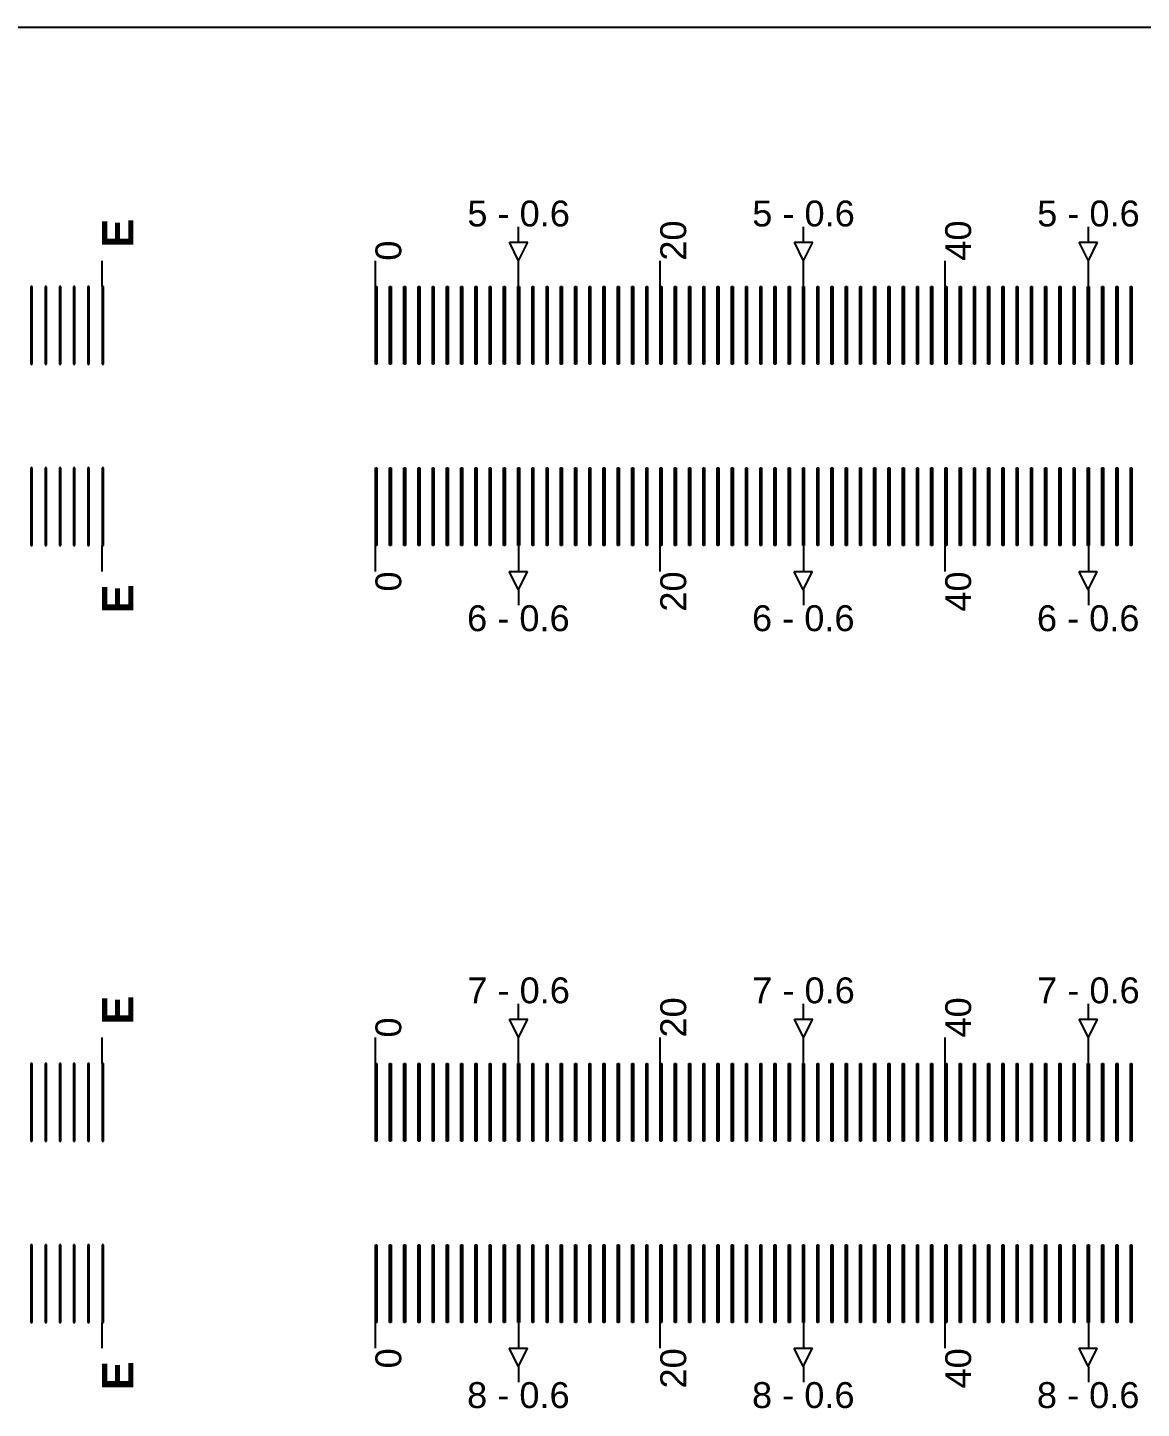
# Model space of a CAD drawing. Extents: x -119394 to 128420, y 74496 to 185496.
# Drawn here: x 43696 to 44126, y 156663 to 157196 of the extents above; entities that cross this region are included whole.
import ezdxf

# ---------------------------------------------------------------- set-up
doc = ezdxf.new("R2010")
doc.units = 13
doc.layers.add('CL - Label-1', color=120, linetype='Continuous')
doc.layers.add('CL - Label-2', color=132, linetype='Continuous')
doc.layers.add('CL - Sub-Micro', color=7, linetype='Continuous', true_color=0x47d1ff)
doc.styles.get("Standard").update_dxf_attribs({"font": 'arial.ttf'})

msp = doc.modelspace()

# ---------------------------------------------------------------- linework, layer by layer
for p, q in [((46680.29, 157195.86), (38030.29, 157195.86)), ((43885.59, 157112.94), (43885.59, 157118.94)), ((43995.59, 157112.94), (43995.59, 157118.94)), ((44105.59, 157112.94), (44105.59, 157118.94)), ((43724.79, 157095.86), (43724.79, 157105.86)), ((43830.29, 157095.86), (43830.29, 157105.86)), ((43885.59, 157095.86), (43885.59, 157105.86)), ((43940.29, 157095.86), (43940.29, 157105.86)), ((43995.59, 157095.86), (43995.59, 157105.86)), ((44050.29, 157095.86), (44050.29, 157105.86)), ((44105.59, 157095.86), (44105.59, 157105.86)), ((43724.79, 156985.86), (43724.79, 156995.86)), ((43830.29, 156985.86), (43830.29, 156995.86)), ((43885.59, 156995.86), (43885.59, 156985.86)), ((43940.29, 156985.86), (43940.29, 156995.86)), ((43995.59, 156995.86), (43995.59, 156985.86)), ((44050.29, 156985.86), (44050.29, 156995.86)), ((44105.59, 156995.86), (44105.59, 156985.86)), ((43885.59, 156978.79), (43885.59, 156972.79)), ((43995.59, 156978.79), (43995.59, 156972.79)), ((44105.59, 156978.79), (44105.59, 156972.79)), ((43885.59, 156812.94), (43885.59, 156818.94)), ((43995.59, 156812.94), (43995.59, 156818.94)), ((44105.59, 156812.94), (44105.59, 156818.94)), ((43724.79, 156795.86), (43724.79, 156805.86)), ((43830.29, 156795.86), (43830.29, 156805.86)), ((43885.59, 156795.86), (43885.59, 156805.86)), ((43940.29, 156795.86), (43940.29, 156805.86)), ((43995.59, 156795.86), (43995.59, 156805.86)), ((44050.29, 156795.86), (44050.29, 156805.86)), ((44105.59, 156795.86), (44105.59, 156805.86)), ((43724.79, 156685.86), (43724.79, 156695.86)), ((43830.29, 156685.86), (43830.29, 156695.86)), ((43885.59, 156695.86), (43885.59, 156685.86)), ((43940.29, 156685.86), (43940.29, 156695.86)), ((43995.59, 156695.86), (43995.59, 156685.86)), ((44050.29, 156685.86), (44050.29, 156695.86)), ((44105.59, 156695.86), (44105.59, 156685.86)), ((43885.59, 156678.79), (43885.59, 156672.79)), ((43995.59, 156678.79), (43995.59, 156672.79)), ((44105.59, 156678.79), (44105.59, 156672.79))]:
    msp.add_line(p, q)
at = {"layer": 'CL - Label-2'}
for p, q in [((43885.59, 157105.86), (43882.05, 157112.96)), ((43882.05, 157112.96), (43889.12, 157112.96)), ((43885.59, 157105.86), (43889.12, 157112.96)), ((43995.59, 157105.86), (43992.05, 157112.96)), ((43992.05, 157112.96), (43999.12, 157112.96)), ((43995.59, 157105.86), (43999.12, 157112.96)), ((44105.59, 157105.86), (44102.05, 157112.96)), ((44102.05, 157112.96), (44109.12, 157112.96)), ((44105.59, 157105.86), (44109.12, 157112.96)), ((43885.49, 156978.79), (43881.95, 156985.89)), ((43881.95, 156985.89), (43889.02, 156985.89)), ((43885.49, 156978.79), (43889.02, 156985.89)), ((43995.49, 156978.79), (43991.95, 156985.89)), ((43991.95, 156985.89), (43999.02, 156985.89)), ((43995.49, 156978.79), (43999.02, 156985.89)), ((44105.49, 156978.79), (44101.95, 156985.89)), ((44101.95, 156985.89), (44109.02, 156985.89)), ((44105.49, 156978.79), (44109.02, 156985.89)), ((43885.59, 156805.86), (43882.05, 156812.96)), ((43882.05, 156812.96), (43889.12, 156812.96)), ((43885.59, 156805.86), (43889.12, 156812.96)), ((43995.59, 156805.86), (43992.05, 156812.96)), ((43992.05, 156812.96), (43999.12, 156812.96)), ((43995.59, 156805.86), (43999.12, 156812.96)), ((44105.59, 156805.86), (44102.05, 156812.96)), ((44102.05, 156812.96), (44109.12, 156812.96)), ((44105.59, 156805.86), (44109.12, 156812.96)), ((43885.49, 156678.79), (43881.95, 156685.89)), ((43881.95, 156685.89), (43889.02, 156685.89)), ((43885.49, 156678.79), (43889.02, 156685.89)), ((43995.49, 156678.79), (43991.95, 156685.89)), ((43991.95, 156685.89), (43999.02, 156685.89)), ((43995.49, 156678.79), (43999.02, 156685.89)), ((44105.49, 156678.79), (44101.95, 156685.89)), ((44101.95, 156685.89), (44109.02, 156685.89)), ((44105.49, 156678.79), (44109.02, 156685.89))]:
    msp.add_line(p, q, dxfattribs=at)
at = {"layer": 'CL - Sub-Micro'}
for p, q in [((43697.29, 157095.86), (43697.29, 157065.86)), ((43697.79, 157095.86), (43697.29, 157095.86)), ((43697.79, 157065.86), (43697.79, 157095.86)), ((43702.79, 157095.86), (43702.79, 157065.86)), ((43703.29, 157095.86), (43702.79, 157095.86)), ((43703.29, 157065.86), (43703.29, 157095.86)), ((43708.29, 157095.86), (43708.29, 157065.86)), ((43708.79, 157095.86), (43708.29, 157095.86)), ((43708.79, 157065.86), (43708.79, 157095.86)), ((43713.79, 157095.86), (43713.79, 157065.86)), ((43714.29, 157095.86), (43713.79, 157095.86)), ((43714.29, 157065.86), (43714.29, 157095.86)), ((43719.29, 157095.86), (43719.29, 157065.86)), ((43719.79, 157095.86), (43719.29, 157095.86)), ((43719.79, 157065.86), (43719.79, 157095.86)), ((43724.79, 157095.86), (43724.79, 157065.86)), ((43725.29, 157095.86), (43724.79, 157095.86)), ((43725.29, 157065.86), (43725.29, 157095.86)), ((43830.29, 157095.86), (43830.89, 157095.86)), ((43830.29, 157065.86), (43830.29, 157095.86)), ((43830.89, 157095.86), (43830.89, 157065.86)), ((43835.79, 157095.86), (43836.39, 157095.86)), ((43835.79, 157065.86), (43835.79, 157095.86)), ((43836.39, 157095.86), (43836.39, 157065.86)), ((43841.29, 157095.86), (43841.89, 157095.86)), ((43841.29, 157065.86), (43841.29, 157095.86)), ((43841.89, 157095.86), (43841.89, 157065.86)), ((43846.79, 157095.86), (43847.39, 157095.86)), ((43846.79, 157065.86), (43846.79, 157095.86)), ((43847.39, 157095.86), (43847.39, 157065.86)), ((43852.29, 157095.86), (43852.89, 157095.86)), ((43852.29, 157065.86), (43852.29, 157095.86)), ((43852.89, 157095.86), (43852.89, 157065.86)), ((43857.79, 157095.86), (43858.39, 157095.86)), ((43857.79, 157065.86), (43857.79, 157095.86)), ((43858.39, 157095.86), (43858.39, 157065.86)), ((43863.29, 157095.86), (43863.89, 157095.86)), ((43863.29, 157065.86), (43863.29, 157095.86)), ((43863.89, 157095.86), (43863.89, 157065.86)), ((43868.79, 157095.86), (43869.39, 157095.86)), ((43868.79, 157065.86), (43868.79, 157095.86)), ((43869.39, 157095.86), (43869.39, 157065.86)), ((43874.29, 157095.86), (43874.89, 157095.86)), ((43874.29, 157065.86), (43874.29, 157095.86)), ((43874.89, 157095.86), (43874.89, 157065.86)), ((43879.79, 157095.86), (43880.39, 157095.86)), ((43879.79, 157065.86), (43879.79, 157095.86)), ((43880.39, 157095.86), (43880.39, 157065.86)), ((43885.29, 157095.86), (43885.89, 157095.86)), ((43885.29, 157065.86), (43885.29, 157095.86)), ((43885.89, 157095.86), (43885.89, 157065.86)), ((43890.79, 157095.86), (43891.39, 157095.86)), ((43890.79, 157065.86), (43890.79, 157095.86)), ((43891.39, 157095.86), (43891.39, 157065.86)), ((43896.29, 157095.86), (43896.89, 157095.86)), ((43896.29, 157065.86), (43896.29, 157095.86)), ((43896.89, 157095.86), (43896.89, 157065.86)), ((43901.79, 157095.86), (43902.39, 157095.86)), ((43901.79, 157065.86), (43901.79, 157095.86)), ((43902.39, 157095.86), (43902.39, 157065.86)), ((43907.29, 157095.86), (43907.89, 157095.86)), ((43907.29, 157065.86), (43907.29, 157095.86)), ((43907.89, 157095.86), (43907.89, 157065.86)), ((43912.79, 157095.86), (43913.39, 157095.86)), ((43912.79, 157065.86), (43912.79, 157095.86)), ((43913.39, 157095.86), (43913.39, 157065.86)), ((43918.29, 157095.86), (43918.89, 157095.86)), ((43918.29, 157065.86), (43918.29, 157095.86)), ((43918.89, 157095.86), (43918.89, 157065.86)), ((43923.79, 157095.86), (43924.39, 157095.86)), ((43923.79, 157065.86), (43923.79, 157095.86)), ((43924.39, 157095.86), (43924.39, 157065.86)), ((43929.29, 157095.86), (43929.89, 157095.86)), ((43929.29, 157065.86), (43929.29, 157095.86)), ((43929.89, 157095.86), (43929.89, 157065.86)), ((43934.79, 157095.86), (43935.39, 157095.86)), ((43934.79, 157065.86), (43934.79, 157095.86)), ((43935.39, 157095.86), (43935.39, 157065.86)), ((43940.29, 157095.86), (43940.89, 157095.86)), ((43940.29, 157065.86), (43940.29, 157095.86)), ((43940.89, 157095.86), (43940.89, 157065.86)), ((43945.79, 157095.86), (43946.39, 157095.86)), ((43945.79, 157065.86), (43945.79, 157095.86)), ((43946.39, 157095.86), (43946.39, 157065.86)), ((43951.29, 157095.86), (43951.89, 157095.86)), ((43951.29, 157065.86), (43951.29, 157095.86)), ((43951.89, 157095.86), (43951.89, 157065.86)), ((43956.79, 157095.86), (43957.39, 157095.86)), ((43956.79, 157065.86), (43956.79, 157095.86)), ((43957.39, 157095.86), (43957.39, 157065.86)), ((43962.29, 157095.86), (43962.89, 157095.86)), ((43962.29, 157065.86), (43962.29, 157095.86)), ((43962.89, 157095.86), (43962.89, 157065.86)), ((43967.79, 157095.86), (43968.39, 157095.86)), ((43967.79, 157065.86), (43967.79, 157095.86)), ((43968.39, 157095.86), (43968.39, 157065.86)), ((43973.29, 157095.86), (43973.89, 157095.86)), ((43973.29, 157065.86), (43973.29, 157095.86)), ((43973.89, 157095.86), (43973.89, 157065.86)), ((43978.79, 157095.86), (43979.39, 157095.86)), ((43978.79, 157065.86), (43978.79, 157095.86)), ((43979.39, 157095.86), (43979.39, 157065.86)), ((43984.29, 157095.86), (43984.89, 157095.86)), ((43984.29, 157065.86), (43984.29, 157095.86)), ((43984.89, 157095.86), (43984.89, 157065.86)), ((43989.79, 157095.86), (43990.39, 157095.86)), ((43989.79, 157065.86), (43989.79, 157095.86)), ((43990.39, 157095.86), (43990.39, 157065.86)), ((43995.29, 157095.86), (43995.89, 157095.86)), ((43995.29, 157065.86), (43995.29, 157095.86)), ((43995.89, 157095.86), (43995.89, 157065.86)), ((44000.79, 157095.86), (44001.39, 157095.86)), ((44000.79, 157065.86), (44000.79, 157095.86)), ((44001.39, 157095.86), (44001.39, 157065.86)), ((44006.29, 157095.86), (44006.89, 157095.86)), ((44006.29, 157065.86), (44006.29, 157095.86)), ((44006.89, 157095.86), (44006.89, 157065.86)), ((44011.79, 157095.86), (44012.39, 157095.86)), ((44011.79, 157065.86), (44011.79, 157095.86)), ((44012.39, 157095.86), (44012.39, 157065.86)), ((44017.29, 157095.86), (44017.89, 157095.86)), ((44017.29, 157065.86), (44017.29, 157095.86)), ((44017.89, 157095.86), (44017.89, 157065.86)), ((44022.79, 157095.86), (44023.39, 157095.86)), ((44022.79, 157065.86), (44022.79, 157095.86)), ((44023.39, 157095.86), (44023.39, 157065.86)), ((44028.29, 157095.86), (44028.89, 157095.86)), ((44028.29, 157065.86), (44028.29, 157095.86)), ((44028.89, 157095.86), (44028.89, 157065.86)), ((44033.79, 157095.86), (44034.39, 157095.86)), ((44033.79, 157065.86), (44033.79, 157095.86)), ((44034.39, 157095.86), (44034.39, 157065.86)), ((44039.29, 157095.86), (44039.89, 157095.86)), ((44039.29, 157065.86), (44039.29, 157095.86)), ((44039.89, 157095.86), (44039.89, 157065.86)), ((44044.79, 157095.86), (44045.39, 157095.86)), ((44044.79, 157065.86), (44044.79, 157095.86)), ((44045.39, 157095.86), (44045.39, 157065.86)), ((44050.29, 157095.86), (44050.89, 157095.86)), ((44050.29, 157065.86), (44050.29, 157095.86)), ((44050.89, 157095.86), (44050.89, 157065.86)), ((44055.79, 157095.86), (44056.39, 157095.86)), ((44055.79, 157065.86), (44055.79, 157095.86)), ((44056.39, 157095.86), (44056.39, 157065.86)), ((44061.29, 157095.86), (44061.89, 157095.86)), ((44061.29, 157065.86), (44061.29, 157095.86)), ((44061.89, 157095.86), (44061.89, 157065.86)), ((44066.79, 157095.86), (44067.39, 157095.86)), ((44066.79, 157065.86), (44066.79, 157095.86)), ((44067.39, 157095.86), (44067.39, 157065.86)), ((44072.29, 157095.86), (44072.89, 157095.86)), ((44072.29, 157065.86), (44072.29, 157095.86)), ((44072.89, 157095.86), (44072.89, 157065.86)), ((44077.79, 157095.86), (44078.39, 157095.86)), ((44077.79, 157065.86), (44077.79, 157095.86)), ((44078.39, 157095.86), (44078.39, 157065.86)), ((44083.29, 157095.86), (44083.89, 157095.86)), ((44083.29, 157065.86), (44083.29, 157095.86)), ((44083.89, 157095.86), (44083.89, 157065.86)), ((44088.79, 157095.86), (44089.39, 157095.86)), ((44088.79, 157065.86), (44088.79, 157095.86)), ((44089.39, 157095.86), (44089.39, 157065.86)), ((44094.29, 157095.86), (44094.89, 157095.86)), ((44094.29, 157065.86), (44094.29, 157095.86)), ((44094.89, 157095.86), (44094.89, 157065.86)), ((44099.79, 157095.86), (44100.39, 157095.86)), ((44099.79, 157065.86), (44099.79, 157095.86)), ((44100.39, 157095.86), (44100.39, 157065.86)), ((44105.29, 157095.86), (44105.89, 157095.86)), ((44105.29, 157065.86), (44105.29, 157095.86)), ((44105.89, 157095.86), (44105.89, 157065.86)), ((44110.79, 157095.86), (44111.39, 157095.86)), ((44110.79, 157065.86), (44110.79, 157095.86)), ((44111.39, 157095.86), (44111.39, 157065.86)), ((44116.29, 157095.86), (44116.89, 157095.86)), ((44116.29, 157065.86), (44116.29, 157095.86)), ((44116.89, 157095.86), (44116.89, 157065.86)), ((44121.79, 157095.86), (44122.39, 157095.86)), ((44121.79, 157065.86), (44121.79, 157095.86)), ((44122.39, 157095.86), (44122.39, 157065.86)), ((43697.29, 157065.86), (43697.79, 157065.86)), ((43702.79, 157065.86), (43703.29, 157065.86)), ((43708.29, 157065.86), (43708.79, 157065.86)), ((43713.79, 157065.86), (43714.29, 157065.86)), ((43719.29, 157065.86), (43719.79, 157065.86)), ((43724.79, 157065.86), (43725.29, 157065.86)), ((43830.89, 157065.86), (43830.29, 157065.86)), ((43836.39, 157065.86), (43835.79, 157065.86)), ((43841.89, 157065.86), (43841.29, 157065.86)), ((43847.39, 157065.86), (43846.79, 157065.86)), ((43852.89, 157065.86), (43852.29, 157065.86)), ((43858.39, 157065.86), (43857.79, 157065.86)), ((43863.89, 157065.86), (43863.29, 157065.86)), ((43869.39, 157065.86), (43868.79, 157065.86)), ((43874.89, 157065.86), (43874.29, 157065.86)), ((43880.39, 157065.86), (43879.79, 157065.86)), ((43885.89, 157065.86), (43885.29, 157065.86)), ((43891.39, 157065.86), (43890.79, 157065.86)), ((43896.89, 157065.86), (43896.29, 157065.86)), ((43902.39, 157065.86), (43901.79, 157065.86)), ((43907.89, 157065.86), (43907.29, 157065.86)), ((43913.39, 157065.86), (43912.79, 157065.86)), ((43918.89, 157065.86), (43918.29, 157065.86)), ((43924.39, 157065.86), (43923.79, 157065.86)), ((43929.89, 157065.86), (43929.29, 157065.86)), ((43935.39, 157065.86), (43934.79, 157065.86)), ((43940.89, 157065.86), (43940.29, 157065.86)), ((43946.39, 157065.86), (43945.79, 157065.86)), ((43951.89, 157065.86), (43951.29, 157065.86)), ((43957.39, 157065.86), (43956.79, 157065.86)), ((43962.89, 157065.86), (43962.29, 157065.86)), ((43968.39, 157065.86), (43967.79, 157065.86)), ((43973.89, 157065.86), (43973.29, 157065.86)), ((43979.39, 157065.86), (43978.79, 157065.86)), ((43984.89, 157065.86), (43984.29, 157065.86)), ((43990.39, 157065.86), (43989.79, 157065.86)), ((43995.89, 157065.86), (43995.29, 157065.86)), ((44001.39, 157065.86), (44000.79, 157065.86)), ((44006.89, 157065.86), (44006.29, 157065.86)), ((44012.39, 157065.86), (44011.79, 157065.86)), ((44017.89, 157065.86), (44017.29, 157065.86)), ((44023.39, 157065.86), (44022.79, 157065.86)), ((44028.89, 157065.86), (44028.29, 157065.86)), ((44034.39, 157065.86), (44033.79, 157065.86)), ((44039.89, 157065.86), (44039.29, 157065.86)), ((44045.39, 157065.86), (44044.79, 157065.86)), ((44050.89, 157065.86), (44050.29, 157065.86)), ((44056.39, 157065.86), (44055.79, 157065.86)), ((44061.89, 157065.86), (44061.29, 157065.86)), ((44067.39, 157065.86), (44066.79, 157065.86)), ((44072.89, 157065.86), (44072.29, 157065.86)), ((44078.39, 157065.86), (44077.79, 157065.86)), ((44083.89, 157065.86), (44083.29, 157065.86)), ((44089.39, 157065.86), (44088.79, 157065.86)), ((44094.89, 157065.86), (44094.29, 157065.86)), ((44100.39, 157065.86), (44099.79, 157065.86)), ((44105.89, 157065.86), (44105.29, 157065.86)), ((44111.39, 157065.86), (44110.79, 157065.86)), ((44116.89, 157065.86), (44116.29, 157065.86)), ((44122.39, 157065.86), (44121.79, 157065.86)), ((43697.29, 157025.86), (43697.29, 156995.86)), ((43697.79, 157025.86), (43697.29, 157025.86)), ((43697.79, 156995.86), (43697.79, 157025.86)), ((43702.79, 157025.86), (43702.79, 156995.86)), ((43703.29, 157025.86), (43702.79, 157025.86)), ((43703.29, 156995.86), (43703.29, 157025.86)), ((43708.29, 157025.86), (43708.29, 156995.86)), ((43708.79, 157025.86), (43708.29, 157025.86)), ((43708.79, 156995.86), (43708.79, 157025.86)), ((43713.79, 157025.86), (43713.79, 156995.86)), ((43714.29, 157025.86), (43713.79, 157025.86)), ((43714.29, 156995.86), (43714.29, 157025.86)), ((43719.29, 157025.86), (43719.29, 156995.86)), ((43719.79, 157025.86), (43719.29, 157025.86)), ((43719.79, 156995.86), (43719.79, 157025.86)), ((43724.79, 157025.86), (43724.79, 156995.86)), ((43725.29, 157025.86), (43724.79, 157025.86)), ((43725.29, 156995.86), (43725.29, 157025.86)), ((43830.29, 157025.86), (43830.89, 157025.86)), ((43830.29, 156995.86), (43830.29, 157025.86)), ((43830.89, 157025.86), (43830.89, 156995.86)), ((43835.79, 157025.86), (43836.39, 157025.86)), ((43835.79, 156995.86), (43835.79, 157025.86)), ((43836.39, 157025.86), (43836.39, 156995.86)), ((43841.29, 157025.86), (43841.89, 157025.86)), ((43841.29, 156995.86), (43841.29, 157025.86)), ((43841.89, 157025.86), (43841.89, 156995.86)), ((43846.79, 157025.86), (43847.39, 157025.86)), ((43846.79, 156995.86), (43846.79, 157025.86)), ((43847.39, 157025.86), (43847.39, 156995.86)), ((43852.29, 157025.86), (43852.89, 157025.86)), ((43852.29, 156995.86), (43852.29, 157025.86)), ((43852.89, 157025.86), (43852.89, 156995.86)), ((43857.79, 157025.86), (43858.39, 157025.86)), ((43857.79, 156995.86), (43857.79, 157025.86)), ((43858.39, 157025.86), (43858.39, 156995.86)), ((43863.29, 157025.86), (43863.89, 157025.86)), ((43863.29, 156995.86), (43863.29, 157025.86)), ((43863.89, 157025.86), (43863.89, 156995.86)), ((43868.79, 157025.86), (43869.39, 157025.86)), ((43868.79, 156995.86), (43868.79, 157025.86)), ((43869.39, 157025.86), (43869.39, 156995.86)), ((43874.29, 157025.86), (43874.89, 157025.86)), ((43874.29, 156995.86), (43874.29, 157025.86)), ((43874.89, 157025.86), (43874.89, 156995.86)), ((43879.79, 157025.86), (43880.39, 157025.86)), ((43879.79, 156995.86), (43879.79, 157025.86)), ((43880.39, 157025.86), (43880.39, 156995.86)), ((43885.29, 157025.86), (43885.89, 157025.86)), ((43885.29, 156995.86), (43885.29, 157025.86)), ((43885.89, 157025.86), (43885.89, 156995.86)), ((43890.79, 157025.86), (43891.39, 157025.86)), ((43890.79, 156995.86), (43890.79, 157025.86)), ((43891.39, 157025.86), (43891.39, 156995.86)), ((43896.29, 157025.86), (43896.89, 157025.86)), ((43896.29, 156995.86), (43896.29, 157025.86)), ((43896.89, 157025.86), (43896.89, 156995.86)), ((43901.79, 157025.86), (43902.39, 157025.86)), ((43901.79, 156995.86), (43901.79, 157025.86)), ((43902.39, 157025.86), (43902.39, 156995.86)), ((43907.29, 157025.86), (43907.89, 157025.86)), ((43907.29, 156995.86), (43907.29, 157025.86)), ((43907.89, 157025.86), (43907.89, 156995.86)), ((43912.79, 157025.86), (43913.39, 157025.86)), ((43912.79, 156995.86), (43912.79, 157025.86)), ((43913.39, 157025.86), (43913.39, 156995.86)), ((43918.29, 157025.86), (43918.89, 157025.86)), ((43918.29, 156995.86), (43918.29, 157025.86)), ((43918.89, 157025.86), (43918.89, 156995.86)), ((43923.79, 157025.86), (43924.39, 157025.86)), ((43923.79, 156995.86), (43923.79, 157025.86)), ((43924.39, 157025.86), (43924.39, 156995.86)), ((43929.29, 157025.86), (43929.89, 157025.86)), ((43929.29, 156995.86), (43929.29, 157025.86)), ((43929.89, 157025.86), (43929.89, 156995.86)), ((43934.79, 157025.86), (43935.39, 157025.86)), ((43934.79, 156995.86), (43934.79, 157025.86)), ((43935.39, 157025.86), (43935.39, 156995.86)), ((43940.29, 157025.86), (43940.89, 157025.86)), ((43940.29, 156995.86), (43940.29, 157025.86)), ((43940.89, 157025.86), (43940.89, 156995.86)), ((43945.79, 157025.86), (43946.39, 157025.86)), ((43945.79, 156995.86), (43945.79, 157025.86)), ((43946.39, 157025.86), (43946.39, 156995.86)), ((43951.29, 157025.86), (43951.89, 157025.86)), ((43951.29, 156995.86), (43951.29, 157025.86)), ((43951.89, 157025.86), (43951.89, 156995.86)), ((43956.79, 157025.86), (43957.39, 157025.86)), ((43956.79, 156995.86), (43956.79, 157025.86)), ((43957.39, 157025.86), (43957.39, 156995.86)), ((43962.29, 157025.86), (43962.89, 157025.86)), ((43962.29, 156995.86), (43962.29, 157025.86)), ((43962.89, 157025.86), (43962.89, 156995.86)), ((43967.79, 157025.86), (43968.39, 157025.86)), ((43967.79, 156995.86), (43967.79, 157025.86)), ((43968.39, 157025.86), (43968.39, 156995.86)), ((43973.29, 157025.86), (43973.89, 157025.86)), ((43973.29, 156995.86), (43973.29, 157025.86)), ((43973.89, 157025.86), (43973.89, 156995.86)), ((43978.79, 157025.86), (43979.39, 157025.86)), ((43978.79, 156995.86), (43978.79, 157025.86)), ((43979.39, 157025.86), (43979.39, 156995.86)), ((43984.29, 157025.86), (43984.89, 157025.86)), ((43984.29, 156995.86), (43984.29, 157025.86)), ((43984.89, 157025.86), (43984.89, 156995.86)), ((43989.79, 157025.86), (43990.39, 157025.86)), ((43989.79, 156995.86), (43989.79, 157025.86)), ((43990.39, 157025.86), (43990.39, 156995.86)), ((43995.29, 157025.86), (43995.89, 157025.86)), ((43995.29, 156995.86), (43995.29, 157025.86)), ((43995.89, 157025.86), (43995.89, 156995.86)), ((44000.79, 157025.86), (44001.39, 157025.86)), ((44000.79, 156995.86), (44000.79, 157025.86)), ((44001.39, 157025.86), (44001.39, 156995.86)), ((44006.29, 157025.86), (44006.89, 157025.86)), ((44006.29, 156995.86), (44006.29, 157025.86)), ((44006.89, 157025.86), (44006.89, 156995.86)), ((44011.79, 157025.86), (44012.39, 157025.86)), ((44011.79, 156995.86), (44011.79, 157025.86)), ((44012.39, 157025.86), (44012.39, 156995.86)), ((44017.29, 157025.86), (44017.89, 157025.86)), ((44017.29, 156995.86), (44017.29, 157025.86)), ((44017.89, 157025.86), (44017.89, 156995.86)), ((44022.79, 157025.86), (44023.39, 157025.86)), ((44022.79, 156995.86), (44022.79, 157025.86)), ((44023.39, 157025.86), (44023.39, 156995.86)), ((44028.29, 157025.86), (44028.89, 157025.86)), ((44028.29, 156995.86), (44028.29, 157025.86)), ((44028.89, 157025.86), (44028.89, 156995.86)), ((44033.79, 157025.86), (44034.39, 157025.86)), ((44033.79, 156995.86), (44033.79, 157025.86)), ((44034.39, 157025.86), (44034.39, 156995.86)), ((44039.29, 157025.86), (44039.89, 157025.86)), ((44039.29, 156995.86), (44039.29, 157025.86)), ((44039.89, 157025.86), (44039.89, 156995.86)), ((44044.79, 157025.86), (44045.39, 157025.86)), ((44044.79, 156995.86), (44044.79, 157025.86)), ((44045.39, 157025.86), (44045.39, 156995.86)), ((44050.29, 157025.86), (44050.89, 157025.86)), ((44050.29, 156995.86), (44050.29, 157025.86)), ((44050.89, 157025.86), (44050.89, 156995.86)), ((44055.79, 157025.86), (44056.39, 157025.86)), ((44055.79, 156995.86), (44055.79, 157025.86)), ((44056.39, 157025.86), (44056.39, 156995.86)), ((44061.29, 157025.86), (44061.89, 157025.86)), ((44061.29, 156995.86), (44061.29, 157025.86)), ((44061.89, 157025.86), (44061.89, 156995.86)), ((44066.79, 157025.86), (44067.39, 157025.86)), ((44066.79, 156995.86), (44066.79, 157025.86)), ((44067.39, 157025.86), (44067.39, 156995.86)), ((44072.29, 157025.86), (44072.89, 157025.86)), ((44072.29, 156995.86), (44072.29, 157025.86)), ((44072.89, 157025.86), (44072.89, 156995.86)), ((44077.79, 157025.86), (44078.39, 157025.86)), ((44077.79, 156995.86), (44077.79, 157025.86)), ((44078.39, 157025.86), (44078.39, 156995.86)), ((44083.29, 157025.86), (44083.89, 157025.86)), ((44083.29, 156995.86), (44083.29, 157025.86)), ((44083.89, 157025.86), (44083.89, 156995.86)), ((44088.79, 157025.86), (44089.39, 157025.86)), ((44088.79, 156995.86), (44088.79, 157025.86)), ((44089.39, 157025.86), (44089.39, 156995.86)), ((44094.29, 157025.86), (44094.89, 157025.86)), ((44094.29, 156995.86), (44094.29, 157025.86)), ((44094.89, 157025.86), (44094.89, 156995.86)), ((44099.79, 157025.86), (44100.39, 157025.86)), ((44099.79, 156995.86), (44099.79, 157025.86)), ((44100.39, 157025.86), (44100.39, 156995.86)), ((44105.29, 157025.86), (44105.89, 157025.86)), ((44105.29, 156995.86), (44105.29, 157025.86)), ((44105.89, 157025.86), (44105.89, 156995.86)), ((44110.79, 157025.86), (44111.39, 157025.86)), ((44110.79, 156995.86), (44110.79, 157025.86)), ((44111.39, 157025.86), (44111.39, 156995.86)), ((44116.29, 157025.86), (44116.89, 157025.86)), ((44116.29, 156995.86), (44116.29, 157025.86)), ((44116.89, 157025.86), (44116.89, 156995.86)), ((44121.79, 157025.86), (44122.39, 157025.86)), ((44121.79, 156995.86), (44121.79, 157025.86)), ((44122.39, 157025.86), (44122.39, 156995.86)), ((43697.29, 156995.86), (43697.79, 156995.86)), ((43702.79, 156995.86), (43703.29, 156995.86)), ((43708.29, 156995.86), (43708.79, 156995.86)), ((43713.79, 156995.86), (43714.29, 156995.86)), ((43719.29, 156995.86), (43719.79, 156995.86)), ((43724.79, 156995.86), (43725.29, 156995.86)), ((43830.89, 156995.86), (43830.29, 156995.86)), ((43836.39, 156995.86), (43835.79, 156995.86)), ((43841.89, 156995.86), (43841.29, 156995.86)), ((43847.39, 156995.86), (43846.79, 156995.86)), ((43852.89, 156995.86), (43852.29, 156995.86)), ((43858.39, 156995.86), (43857.79, 156995.86)), ((43863.89, 156995.86), (43863.29, 156995.86)), ((43869.39, 156995.86), (43868.79, 156995.86)), ((43874.89, 156995.86), (43874.29, 156995.86)), ((43880.39, 156995.86), (43879.79, 156995.86)), ((43885.89, 156995.86), (43885.29, 156995.86)), ((43891.39, 156995.86), (43890.79, 156995.86)), ((43896.89, 156995.86), (43896.29, 156995.86)), ((43902.39, 156995.86), (43901.79, 156995.86)), ((43907.89, 156995.86), (43907.29, 156995.86)), ((43913.39, 156995.86), (43912.79, 156995.86)), ((43918.89, 156995.86), (43918.29, 156995.86)), ((43924.39, 156995.86), (43923.79, 156995.86)), ((43929.89, 156995.86), (43929.29, 156995.86)), ((43935.39, 156995.86), (43934.79, 156995.86)), ((43940.89, 156995.86), (43940.29, 156995.86)), ((43946.39, 156995.86), (43945.79, 156995.86)), ((43951.89, 156995.86), (43951.29, 156995.86)), ((43957.39, 156995.86), (43956.79, 156995.86)), ((43962.89, 156995.86), (43962.29, 156995.86)), ((43968.39, 156995.86), (43967.79, 156995.86)), ((43973.89, 156995.86), (43973.29, 156995.86)), ((43979.39, 156995.86), (43978.79, 156995.86)), ((43984.89, 156995.86), (43984.29, 156995.86)), ((43990.39, 156995.86), (43989.79, 156995.86)), ((43995.89, 156995.86), (43995.29, 156995.86)), ((44001.39, 156995.86), (44000.79, 156995.86)), ((44006.89, 156995.86), (44006.29, 156995.86)), ((44012.39, 156995.86), (44011.79, 156995.86)), ((44017.89, 156995.86), (44017.29, 156995.86)), ((44023.39, 156995.86), (44022.79, 156995.86)), ((44028.89, 156995.86), (44028.29, 156995.86)), ((44034.39, 156995.86), (44033.79, 156995.86)), ((44039.89, 156995.86), (44039.29, 156995.86)), ((44045.39, 156995.86), (44044.79, 156995.86)), ((44050.89, 156995.86), (44050.29, 156995.86)), ((44056.39, 156995.86), (44055.79, 156995.86)), ((44061.89, 156995.86), (44061.29, 156995.86)), ((44067.39, 156995.86), (44066.79, 156995.86)), ((44072.89, 156995.86), (44072.29, 156995.86)), ((44078.39, 156995.86), (44077.79, 156995.86)), ((44083.89, 156995.86), (44083.29, 156995.86)), ((44089.39, 156995.86), (44088.79, 156995.86)), ((44094.89, 156995.86), (44094.29, 156995.86)), ((44100.39, 156995.86), (44099.79, 156995.86)), ((44105.89, 156995.86), (44105.29, 156995.86)), ((44111.39, 156995.86), (44110.79, 156995.86)), ((44116.89, 156995.86), (44116.29, 156995.86)), ((44122.39, 156995.86), (44121.79, 156995.86)), ((43697.29, 156795.86), (43697.29, 156765.86)), ((43697.79, 156795.86), (43697.29, 156795.86)), ((43697.79, 156765.86), (43697.79, 156795.86)), ((43702.79, 156795.86), (43702.79, 156765.86)), ((43703.29, 156795.86), (43702.79, 156795.86)), ((43703.29, 156765.86), (43703.29, 156795.86)), ((43708.29, 156795.86), (43708.29, 156765.86)), ((43708.79, 156795.86), (43708.29, 156795.86)), ((43708.79, 156765.86), (43708.79, 156795.86)), ((43713.79, 156795.86), (43713.79, 156765.86)), ((43714.29, 156795.86), (43713.79, 156795.86)), ((43714.29, 156765.86), (43714.29, 156795.86)), ((43719.29, 156795.86), (43719.29, 156765.86)), ((43719.79, 156795.86), (43719.29, 156795.86)), ((43719.79, 156765.86), (43719.79, 156795.86)), ((43724.79, 156795.86), (43724.79, 156765.86)), ((43725.29, 156795.86), (43724.79, 156795.86)), ((43725.29, 156765.86), (43725.29, 156795.86)), ((43830.29, 156795.86), (43830.89, 156795.86)), ((43830.29, 156765.86), (43830.29, 156795.86)), ((43830.89, 156795.86), (43830.89, 156765.86)), ((43835.79, 156795.86), (43836.39, 156795.86)), ((43835.79, 156765.86), (43835.79, 156795.86)), ((43836.39, 156795.86), (43836.39, 156765.86)), ((43841.29, 156795.86), (43841.89, 156795.86)), ((43841.29, 156765.86), (43841.29, 156795.86)), ((43841.89, 156795.86), (43841.89, 156765.86)), ((43846.79, 156795.86), (43847.39, 156795.86)), ((43846.79, 156765.86), (43846.79, 156795.86)), ((43847.39, 156795.86), (43847.39, 156765.86)), ((43852.29, 156795.86), (43852.89, 156795.86)), ((43852.29, 156765.86), (43852.29, 156795.86)), ((43852.89, 156795.86), (43852.89, 156765.86)), ((43857.79, 156795.86), (43858.39, 156795.86)), ((43857.79, 156765.86), (43857.79, 156795.86)), ((43858.39, 156795.86), (43858.39, 156765.86)), ((43863.29, 156795.86), (43863.89, 156795.86)), ((43863.29, 156765.86), (43863.29, 156795.86)), ((43863.89, 156795.86), (43863.89, 156765.86)), ((43868.79, 156795.86), (43869.39, 156795.86)), ((43868.79, 156765.86), (43868.79, 156795.86)), ((43869.39, 156795.86), (43869.39, 156765.86)), ((43874.29, 156795.86), (43874.89, 156795.86)), ((43874.29, 156765.86), (43874.29, 156795.86)), ((43874.89, 156795.86), (43874.89, 156765.86)), ((43879.79, 156795.86), (43880.39, 156795.86)), ((43879.79, 156765.86), (43879.79, 156795.86)), ((43880.39, 156795.86), (43880.39, 156765.86)), ((43885.29, 156795.86), (43885.89, 156795.86)), ((43885.29, 156765.86), (43885.29, 156795.86)), ((43885.89, 156795.86), (43885.89, 156765.86)), ((43890.79, 156795.86), (43891.39, 156795.86)), ((43890.79, 156765.86), (43890.79, 156795.86)), ((43891.39, 156795.86), (43891.39, 156765.86)), ((43896.29, 156795.86), (43896.89, 156795.86)), ((43896.29, 156765.86), (43896.29, 156795.86)), ((43896.89, 156795.86), (43896.89, 156765.86)), ((43901.79, 156795.86), (43902.39, 156795.86)), ((43901.79, 156765.86), (43901.79, 156795.86)), ((43902.39, 156795.86), (43902.39, 156765.86)), ((43907.29, 156795.86), (43907.89, 156795.86)), ((43907.29, 156765.86), (43907.29, 156795.86)), ((43907.89, 156795.86), (43907.89, 156765.86)), ((43912.79, 156795.86), (43913.39, 156795.86)), ((43912.79, 156765.86), (43912.79, 156795.86)), ((43913.39, 156795.86), (43913.39, 156765.86)), ((43918.29, 156795.86), (43918.89, 156795.86)), ((43918.29, 156765.86), (43918.29, 156795.86)), ((43918.89, 156795.86), (43918.89, 156765.86)), ((43923.79, 156795.86), (43924.39, 156795.86)), ((43923.79, 156765.86), (43923.79, 156795.86)), ((43924.39, 156795.86), (43924.39, 156765.86)), ((43929.29, 156795.86), (43929.89, 156795.86)), ((43929.29, 156765.86), (43929.29, 156795.86)), ((43929.89, 156795.86), (43929.89, 156765.86)), ((43934.79, 156795.86), (43935.39, 156795.86)), ((43934.79, 156765.86), (43934.79, 156795.86)), ((43935.39, 156795.86), (43935.39, 156765.86)), ((43940.29, 156795.86), (43940.89, 156795.86)), ((43940.29, 156765.86), (43940.29, 156795.86)), ((43940.89, 156795.86), (43940.89, 156765.86)), ((43945.79, 156795.86), (43946.39, 156795.86)), ((43945.79, 156765.86), (43945.79, 156795.86)), ((43946.39, 156795.86), (43946.39, 156765.86)), ((43951.29, 156795.86), (43951.89, 156795.86)), ((43951.29, 156765.86), (43951.29, 156795.86)), ((43951.89, 156795.86), (43951.89, 156765.86)), ((43956.79, 156795.86), (43957.39, 156795.86)), ((43956.79, 156765.86), (43956.79, 156795.86)), ((43957.39, 156795.86), (43957.39, 156765.86)), ((43962.29, 156795.86), (43962.89, 156795.86)), ((43962.29, 156765.86), (43962.29, 156795.86)), ((43962.89, 156795.86), (43962.89, 156765.86)), ((43967.79, 156795.86), (43968.39, 156795.86)), ((43967.79, 156765.86), (43967.79, 156795.86)), ((43968.39, 156795.86), (43968.39, 156765.86)), ((43973.29, 156795.86), (43973.89, 156795.86)), ((43973.29, 156765.86), (43973.29, 156795.86)), ((43973.89, 156795.86), (43973.89, 156765.86)), ((43978.79, 156795.86), (43979.39, 156795.86)), ((43978.79, 156765.86), (43978.79, 156795.86)), ((43979.39, 156795.86), (43979.39, 156765.86)), ((43984.29, 156795.86), (43984.89, 156795.86)), ((43984.29, 156765.86), (43984.29, 156795.86)), ((43984.89, 156795.86), (43984.89, 156765.86)), ((43989.79, 156795.86), (43990.39, 156795.86)), ((43989.79, 156765.86), (43989.79, 156795.86)), ((43990.39, 156795.86), (43990.39, 156765.86)), ((43995.29, 156795.86), (43995.89, 156795.86)), ((43995.29, 156765.86), (43995.29, 156795.86)), ((43995.89, 156795.86), (43995.89, 156765.86)), ((44000.79, 156795.86), (44001.39, 156795.86)), ((44000.79, 156765.86), (44000.79, 156795.86)), ((44001.39, 156795.86), (44001.39, 156765.86)), ((44006.29, 156795.86), (44006.89, 156795.86)), ((44006.29, 156765.86), (44006.29, 156795.86)), ((44006.89, 156795.86), (44006.89, 156765.86)), ((44011.79, 156795.86), (44012.39, 156795.86)), ((44011.79, 156765.86), (44011.79, 156795.86)), ((44012.39, 156795.86), (44012.39, 156765.86)), ((44017.29, 156795.86), (44017.89, 156795.86)), ((44017.29, 156765.86), (44017.29, 156795.86)), ((44017.89, 156795.86), (44017.89, 156765.86)), ((44022.79, 156795.86), (44023.39, 156795.86)), ((44022.79, 156765.86), (44022.79, 156795.86)), ((44023.39, 156795.86), (44023.39, 156765.86)), ((44028.29, 156795.86), (44028.89, 156795.86)), ((44028.29, 156765.86), (44028.29, 156795.86)), ((44028.89, 156795.86), (44028.89, 156765.86)), ((44033.79, 156795.86), (44034.39, 156795.86)), ((44033.79, 156765.86), (44033.79, 156795.86)), ((44034.39, 156795.86), (44034.39, 156765.86)), ((44039.29, 156795.86), (44039.89, 156795.86)), ((44039.29, 156765.86), (44039.29, 156795.86)), ((44039.89, 156795.86), (44039.89, 156765.86)), ((44044.79, 156795.86), (44045.39, 156795.86)), ((44044.79, 156765.86), (44044.79, 156795.86)), ((44045.39, 156795.86), (44045.39, 156765.86)), ((44050.29, 156795.86), (44050.89, 156795.86)), ((44050.29, 156765.86), (44050.29, 156795.86)), ((44050.89, 156795.86), (44050.89, 156765.86)), ((44055.79, 156795.86), (44056.39, 156795.86)), ((44055.79, 156765.86), (44055.79, 156795.86)), ((44056.39, 156795.86), (44056.39, 156765.86)), ((44061.29, 156795.86), (44061.89, 156795.86)), ((44061.29, 156765.86), (44061.29, 156795.86)), ((44061.89, 156795.86), (44061.89, 156765.86)), ((44066.79, 156795.86), (44067.39, 156795.86)), ((44066.79, 156765.86), (44066.79, 156795.86)), ((44067.39, 156795.86), (44067.39, 156765.86)), ((44072.29, 156795.86), (44072.89, 156795.86)), ((44072.29, 156765.86), (44072.29, 156795.86)), ((44072.89, 156795.86), (44072.89, 156765.86)), ((44077.79, 156795.86), (44078.39, 156795.86)), ((44077.79, 156765.86), (44077.79, 156795.86)), ((44078.39, 156795.86), (44078.39, 156765.86)), ((44083.29, 156795.86), (44083.89, 156795.86)), ((44083.29, 156765.86), (44083.29, 156795.86)), ((44083.89, 156795.86), (44083.89, 156765.86)), ((44088.79, 156795.86), (44089.39, 156795.86)), ((44088.79, 156765.86), (44088.79, 156795.86)), ((44089.39, 156795.86), (44089.39, 156765.86)), ((44094.29, 156795.86), (44094.89, 156795.86)), ((44094.29, 156765.86), (44094.29, 156795.86)), ((44094.89, 156795.86), (44094.89, 156765.86)), ((44099.79, 156795.86), (44100.39, 156795.86)), ((44099.79, 156765.86), (44099.79, 156795.86)), ((44100.39, 156795.86), (44100.39, 156765.86)), ((44105.29, 156795.86), (44105.89, 156795.86)), ((44105.29, 156765.86), (44105.29, 156795.86)), ((44105.89, 156795.86), (44105.89, 156765.86)), ((44110.79, 156795.86), (44111.39, 156795.86)), ((44110.79, 156765.86), (44110.79, 156795.86)), ((44111.39, 156795.86), (44111.39, 156765.86)), ((44116.29, 156795.86), (44116.89, 156795.86)), ((44116.29, 156765.86), (44116.29, 156795.86)), ((44116.89, 156795.86), (44116.89, 156765.86)), ((44121.79, 156795.86), (44122.39, 156795.86)), ((44121.79, 156765.86), (44121.79, 156795.86)), ((44122.39, 156795.86), (44122.39, 156765.86)), ((43697.29, 156765.86), (43697.79, 156765.86)), ((43702.79, 156765.86), (43703.29, 156765.86)), ((43708.29, 156765.86), (43708.79, 156765.86)), ((43713.79, 156765.86), (43714.29, 156765.86)), ((43719.29, 156765.86), (43719.79, 156765.86)), ((43724.79, 156765.86), (43725.29, 156765.86)), ((43830.89, 156765.86), (43830.29, 156765.86)), ((43836.39, 156765.86), (43835.79, 156765.86)), ((43841.89, 156765.86), (43841.29, 156765.86)), ((43847.39, 156765.86), (43846.79, 156765.86)), ((43852.89, 156765.86), (43852.29, 156765.86)), ((43858.39, 156765.86), (43857.79, 156765.86)), ((43863.89, 156765.86), (43863.29, 156765.86)), ((43869.39, 156765.86), (43868.79, 156765.86)), ((43874.89, 156765.86), (43874.29, 156765.86)), ((43880.39, 156765.86), (43879.79, 156765.86)), ((43885.89, 156765.86), (43885.29, 156765.86)), ((43891.39, 156765.86), (43890.79, 156765.86)), ((43896.89, 156765.86), (43896.29, 156765.86)), ((43902.39, 156765.86), (43901.79, 156765.86)), ((43907.89, 156765.86), (43907.29, 156765.86)), ((43913.39, 156765.86), (43912.79, 156765.86)), ((43918.89, 156765.86), (43918.29, 156765.86)), ((43924.39, 156765.86), (43923.79, 156765.86)), ((43929.89, 156765.86), (43929.29, 156765.86)), ((43935.39, 156765.86), (43934.79, 156765.86)), ((43940.89, 156765.86), (43940.29, 156765.86)), ((43946.39, 156765.86), (43945.79, 156765.86)), ((43951.89, 156765.86), (43951.29, 156765.86)), ((43957.39, 156765.86), (43956.79, 156765.86)), ((43962.89, 156765.86), (43962.29, 156765.86)), ((43968.39, 156765.86), (43967.79, 156765.86)), ((43973.89, 156765.86), (43973.29, 156765.86)), ((43979.39, 156765.86), (43978.79, 156765.86)), ((43984.89, 156765.86), (43984.29, 156765.86)), ((43990.39, 156765.86), (43989.79, 156765.86)), ((43995.89, 156765.86), (43995.29, 156765.86)), ((44001.39, 156765.86), (44000.79, 156765.86)), ((44006.89, 156765.86), (44006.29, 156765.86)), ((44012.39, 156765.86), (44011.79, 156765.86)), ((44017.89, 156765.86), (44017.29, 156765.86)), ((44023.39, 156765.86), (44022.79, 156765.86)), ((44028.89, 156765.86), (44028.29, 156765.86)), ((44034.39, 156765.86), (44033.79, 156765.86)), ((44039.89, 156765.86), (44039.29, 156765.86)), ((44045.39, 156765.86), (44044.79, 156765.86)), ((44050.89, 156765.86), (44050.29, 156765.86)), ((44056.39, 156765.86), (44055.79, 156765.86)), ((44061.89, 156765.86), (44061.29, 156765.86)), ((44067.39, 156765.86), (44066.79, 156765.86)), ((44072.89, 156765.86), (44072.29, 156765.86)), ((44078.39, 156765.86), (44077.79, 156765.86)), ((44083.89, 156765.86), (44083.29, 156765.86)), ((44089.39, 156765.86), (44088.79, 156765.86)), ((44094.89, 156765.86), (44094.29, 156765.86)), ((44100.39, 156765.86), (44099.79, 156765.86)), ((44105.89, 156765.86), (44105.29, 156765.86)), ((44111.39, 156765.86), (44110.79, 156765.86)), ((44116.89, 156765.86), (44116.29, 156765.86)), ((44122.39, 156765.86), (44121.79, 156765.86)), ((43697.29, 156725.86), (43697.29, 156695.86)), ((43697.79, 156725.86), (43697.29, 156725.86)), ((43697.79, 156695.86), (43697.79, 156725.86)), ((43702.79, 156725.86), (43702.79, 156695.86)), ((43703.29, 156725.86), (43702.79, 156725.86)), ((43703.29, 156695.86), (43703.29, 156725.86)), ((43708.29, 156725.86), (43708.29, 156695.86)), ((43708.79, 156725.86), (43708.29, 156725.86)), ((43708.79, 156695.86), (43708.79, 156725.86)), ((43713.79, 156725.86), (43713.79, 156695.86)), ((43714.29, 156725.86), (43713.79, 156725.86)), ((43714.29, 156695.86), (43714.29, 156725.86)), ((43719.29, 156725.86), (43719.29, 156695.86)), ((43719.79, 156725.86), (43719.29, 156725.86)), ((43719.79, 156695.86), (43719.79, 156725.86)), ((43724.79, 156725.86), (43724.79, 156695.86)), ((43725.29, 156725.86), (43724.79, 156725.86)), ((43725.29, 156695.86), (43725.29, 156725.86)), ((43830.29, 156725.86), (43830.89, 156725.86)), ((43830.29, 156695.86), (43830.29, 156725.86)), ((43830.89, 156725.86), (43830.89, 156695.86)), ((43835.79, 156725.86), (43836.39, 156725.86)), ((43835.79, 156695.86), (43835.79, 156725.86)), ((43836.39, 156725.86), (43836.39, 156695.86)), ((43841.29, 156725.86), (43841.89, 156725.86)), ((43841.29, 156695.86), (43841.29, 156725.86)), ((43841.89, 156725.86), (43841.89, 156695.86)), ((43846.79, 156725.86), (43847.39, 156725.86)), ((43846.79, 156695.86), (43846.79, 156725.86)), ((43847.39, 156725.86), (43847.39, 156695.86)), ((43852.29, 156725.86), (43852.89, 156725.86)), ((43852.29, 156695.86), (43852.29, 156725.86)), ((43852.89, 156725.86), (43852.89, 156695.86)), ((43857.79, 156725.86), (43858.39, 156725.86)), ((43857.79, 156695.86), (43857.79, 156725.86)), ((43858.39, 156725.86), (43858.39, 156695.86)), ((43863.29, 156725.86), (43863.89, 156725.86)), ((43863.29, 156695.86), (43863.29, 156725.86)), ((43863.89, 156725.86), (43863.89, 156695.86)), ((43868.79, 156725.86), (43869.39, 156725.86)), ((43868.79, 156695.86), (43868.79, 156725.86)), ((43869.39, 156725.86), (43869.39, 156695.86)), ((43874.29, 156725.86), (43874.89, 156725.86)), ((43874.29, 156695.86), (43874.29, 156725.86)), ((43874.89, 156725.86), (43874.89, 156695.86)), ((43879.79, 156725.86), (43880.39, 156725.86)), ((43879.79, 156695.86), (43879.79, 156725.86)), ((43880.39, 156725.86), (43880.39, 156695.86)), ((43885.29, 156725.86), (43885.89, 156725.86)), ((43885.29, 156695.86), (43885.29, 156725.86)), ((43885.89, 156725.86), (43885.89, 156695.86)), ((43890.79, 156725.86), (43891.39, 156725.86)), ((43890.79, 156695.86), (43890.79, 156725.86)), ((43891.39, 156725.86), (43891.39, 156695.86)), ((43896.29, 156725.86), (43896.89, 156725.86)), ((43896.29, 156695.86), (43896.29, 156725.86)), ((43896.89, 156725.86), (43896.89, 156695.86)), ((43901.79, 156725.86), (43902.39, 156725.86)), ((43901.79, 156695.86), (43901.79, 156725.86)), ((43902.39, 156725.86), (43902.39, 156695.86)), ((43907.29, 156725.86), (43907.89, 156725.86)), ((43907.29, 156695.86), (43907.29, 156725.86)), ((43907.89, 156725.86), (43907.89, 156695.86)), ((43912.79, 156725.86), (43913.39, 156725.86)), ((43912.79, 156695.86), (43912.79, 156725.86)), ((43913.39, 156725.86), (43913.39, 156695.86)), ((43918.29, 156725.86), (43918.89, 156725.86)), ((43918.29, 156695.86), (43918.29, 156725.86)), ((43918.89, 156725.86), (43918.89, 156695.86)), ((43923.79, 156725.86), (43924.39, 156725.86)), ((43923.79, 156695.86), (43923.79, 156725.86)), ((43924.39, 156725.86), (43924.39, 156695.86)), ((43929.29, 156725.86), (43929.89, 156725.86)), ((43929.29, 156695.86), (43929.29, 156725.86)), ((43929.89, 156725.86), (43929.89, 156695.86)), ((43934.79, 156725.86), (43935.39, 156725.86)), ((43934.79, 156695.86), (43934.79, 156725.86)), ((43935.39, 156725.86), (43935.39, 156695.86)), ((43940.29, 156725.86), (43940.89, 156725.86)), ((43940.29, 156695.86), (43940.29, 156725.86)), ((43940.89, 156725.86), (43940.89, 156695.86)), ((43945.79, 156725.86), (43946.39, 156725.86)), ((43945.79, 156695.86), (43945.79, 156725.86)), ((43946.39, 156725.86), (43946.39, 156695.86)), ((43951.29, 156725.86), (43951.89, 156725.86)), ((43951.29, 156695.86), (43951.29, 156725.86)), ((43951.89, 156725.86), (43951.89, 156695.86)), ((43956.79, 156725.86), (43957.39, 156725.86)), ((43956.79, 156695.86), (43956.79, 156725.86)), ((43957.39, 156725.86), (43957.39, 156695.86)), ((43962.29, 156725.86), (43962.89, 156725.86)), ((43962.29, 156695.86), (43962.29, 156725.86)), ((43962.89, 156725.86), (43962.89, 156695.86)), ((43967.79, 156725.86), (43968.39, 156725.86)), ((43967.79, 156695.86), (43967.79, 156725.86)), ((43968.39, 156725.86), (43968.39, 156695.86)), ((43973.29, 156725.86), (43973.89, 156725.86)), ((43973.29, 156695.86), (43973.29, 156725.86)), ((43973.89, 156725.86), (43973.89, 156695.86)), ((43978.79, 156725.86), (43979.39, 156725.86)), ((43978.79, 156695.86), (43978.79, 156725.86)), ((43979.39, 156725.86), (43979.39, 156695.86)), ((43984.29, 156725.86), (43984.89, 156725.86)), ((43984.29, 156695.86), (43984.29, 156725.86)), ((43984.89, 156725.86), (43984.89, 156695.86)), ((43989.79, 156725.86), (43990.39, 156725.86)), ((43989.79, 156695.86), (43989.79, 156725.86)), ((43990.39, 156725.86), (43990.39, 156695.86)), ((43995.29, 156725.86), (43995.89, 156725.86)), ((43995.29, 156695.86), (43995.29, 156725.86)), ((43995.89, 156725.86), (43995.89, 156695.86)), ((44000.79, 156725.86), (44001.39, 156725.86)), ((44000.79, 156695.86), (44000.79, 156725.86)), ((44001.39, 156725.86), (44001.39, 156695.86)), ((44006.29, 156725.86), (44006.89, 156725.86)), ((44006.29, 156695.86), (44006.29, 156725.86)), ((44006.89, 156725.86), (44006.89, 156695.86)), ((44011.79, 156725.86), (44012.39, 156725.86)), ((44011.79, 156695.86), (44011.79, 156725.86)), ((44012.39, 156725.86), (44012.39, 156695.86)), ((44017.29, 156725.86), (44017.89, 156725.86)), ((44017.29, 156695.86), (44017.29, 156725.86)), ((44017.89, 156725.86), (44017.89, 156695.86)), ((44022.79, 156725.86), (44023.39, 156725.86)), ((44022.79, 156695.86), (44022.79, 156725.86)), ((44023.39, 156725.86), (44023.39, 156695.86)), ((44028.29, 156725.86), (44028.89, 156725.86)), ((44028.29, 156695.86), (44028.29, 156725.86)), ((44028.89, 156725.86), (44028.89, 156695.86)), ((44033.79, 156725.86), (44034.39, 156725.86)), ((44033.79, 156695.86), (44033.79, 156725.86)), ((44034.39, 156725.86), (44034.39, 156695.86)), ((44039.29, 156725.86), (44039.89, 156725.86)), ((44039.29, 156695.86), (44039.29, 156725.86)), ((44039.89, 156725.86), (44039.89, 156695.86)), ((44044.79, 156725.86), (44045.39, 156725.86)), ((44044.79, 156695.86), (44044.79, 156725.86)), ((44045.39, 156725.86), (44045.39, 156695.86)), ((44050.29, 156725.86), (44050.89, 156725.86)), ((44050.29, 156695.86), (44050.29, 156725.86)), ((44050.89, 156725.86), (44050.89, 156695.86)), ((44055.79, 156725.86), (44056.39, 156725.86)), ((44055.79, 156695.86), (44055.79, 156725.86)), ((44056.39, 156725.86), (44056.39, 156695.86)), ((44061.29, 156725.86), (44061.89, 156725.86)), ((44061.29, 156695.86), (44061.29, 156725.86)), ((44061.89, 156725.86), (44061.89, 156695.86)), ((44066.79, 156725.86), (44067.39, 156725.86)), ((44066.79, 156695.86), (44066.79, 156725.86)), ((44067.39, 156725.86), (44067.39, 156695.86)), ((44072.29, 156725.86), (44072.89, 156725.86)), ((44072.29, 156695.86), (44072.29, 156725.86)), ((44072.89, 156725.86), (44072.89, 156695.86)), ((44077.79, 156725.86), (44078.39, 156725.86)), ((44077.79, 156695.86), (44077.79, 156725.86)), ((44078.39, 156725.86), (44078.39, 156695.86)), ((44083.29, 156725.86), (44083.89, 156725.86)), ((44083.29, 156695.86), (44083.29, 156725.86)), ((44083.89, 156725.86), (44083.89, 156695.86)), ((44088.79, 156725.86), (44089.39, 156725.86)), ((44088.79, 156695.86), (44088.79, 156725.86)), ((44089.39, 156725.86), (44089.39, 156695.86)), ((44094.29, 156725.86), (44094.89, 156725.86)), ((44094.29, 156695.86), (44094.29, 156725.86)), ((44094.89, 156725.86), (44094.89, 156695.86)), ((44099.79, 156725.86), (44100.39, 156725.86)), ((44099.79, 156695.86), (44099.79, 156725.86)), ((44100.39, 156725.86), (44100.39, 156695.86)), ((44105.29, 156725.86), (44105.89, 156725.86)), ((44105.29, 156695.86), (44105.29, 156725.86)), ((44105.89, 156725.86), (44105.89, 156695.86)), ((44110.79, 156725.86), (44111.39, 156725.86)), ((44110.79, 156695.86), (44110.79, 156725.86)), ((44111.39, 156725.86), (44111.39, 156695.86)), ((44116.29, 156725.86), (44116.89, 156725.86)), ((44116.29, 156695.86), (44116.29, 156725.86)), ((44116.89, 156725.86), (44116.89, 156695.86)), ((44121.79, 156725.86), (44122.39, 156725.86)), ((44121.79, 156695.86), (44121.79, 156725.86)), ((44122.39, 156725.86), (44122.39, 156695.86)), ((43697.29, 156695.86), (43697.79, 156695.86)), ((43702.79, 156695.86), (43703.29, 156695.86)), ((43708.29, 156695.86), (43708.79, 156695.86)), ((43713.79, 156695.86), (43714.29, 156695.86)), ((43719.29, 156695.86), (43719.79, 156695.86)), ((43724.79, 156695.86), (43725.29, 156695.86)), ((43830.89, 156695.86), (43830.29, 156695.86)), ((43836.39, 156695.86), (43835.79, 156695.86)), ((43841.89, 156695.86), (43841.29, 156695.86)), ((43847.39, 156695.86), (43846.79, 156695.86)), ((43852.89, 156695.86), (43852.29, 156695.86)), ((43858.39, 156695.86), (43857.79, 156695.86)), ((43863.89, 156695.86), (43863.29, 156695.86)), ((43869.39, 156695.86), (43868.79, 156695.86)), ((43874.89, 156695.86), (43874.29, 156695.86)), ((43880.39, 156695.86), (43879.79, 156695.86)), ((43885.89, 156695.86), (43885.29, 156695.86)), ((43891.39, 156695.86), (43890.79, 156695.86)), ((43896.89, 156695.86), (43896.29, 156695.86)), ((43902.39, 156695.86), (43901.79, 156695.86)), ((43907.89, 156695.86), (43907.29, 156695.86)), ((43913.39, 156695.86), (43912.79, 156695.86)), ((43918.89, 156695.86), (43918.29, 156695.86)), ((43924.39, 156695.86), (43923.79, 156695.86)), ((43929.89, 156695.86), (43929.29, 156695.86)), ((43935.39, 156695.86), (43934.79, 156695.86)), ((43940.89, 156695.86), (43940.29, 156695.86)), ((43946.39, 156695.86), (43945.79, 156695.86)), ((43951.89, 156695.86), (43951.29, 156695.86)), ((43957.39, 156695.86), (43956.79, 156695.86)), ((43962.89, 156695.86), (43962.29, 156695.86)), ((43968.39, 156695.86), (43967.79, 156695.86)), ((43973.89, 156695.86), (43973.29, 156695.86)), ((43979.39, 156695.86), (43978.79, 156695.86)), ((43984.89, 156695.86), (43984.29, 156695.86)), ((43990.39, 156695.86), (43989.79, 156695.86)), ((43995.89, 156695.86), (43995.29, 156695.86)), ((44001.39, 156695.86), (44000.79, 156695.86)), ((44006.89, 156695.86), (44006.29, 156695.86)), ((44012.39, 156695.86), (44011.79, 156695.86)), ((44017.89, 156695.86), (44017.29, 156695.86)), ((44023.39, 156695.86), (44022.79, 156695.86)), ((44028.89, 156695.86), (44028.29, 156695.86)), ((44034.39, 156695.86), (44033.79, 156695.86)), ((44039.89, 156695.86), (44039.29, 156695.86)), ((44045.39, 156695.86), (44044.79, 156695.86)), ((44050.89, 156695.86), (44050.29, 156695.86)), ((44056.39, 156695.86), (44055.79, 156695.86)), ((44061.89, 156695.86), (44061.29, 156695.86)), ((44067.39, 156695.86), (44066.79, 156695.86)), ((44072.89, 156695.86), (44072.29, 156695.86)), ((44078.39, 156695.86), (44077.79, 156695.86)), ((44083.89, 156695.86), (44083.29, 156695.86)), ((44089.39, 156695.86), (44088.79, 156695.86)), ((44094.89, 156695.86), (44094.29, 156695.86)), ((44100.39, 156695.86), (44099.79, 156695.86)), ((44105.89, 156695.86), (44105.29, 156695.86)), ((44111.39, 156695.86), (44110.79, 156695.86)), ((44116.89, 156695.86), (44116.29, 156695.86)), ((44122.39, 156695.86), (44121.79, 156695.86))]:
    msp.add_line(p, q, dxfattribs=at)

# ---------------------------------------------------------------- texts
at = {"layer": 'CL - Label-1', "rotation": 90}
for s, width, heights, insert, char_height, attachment_point in [('{\\fArial|b1|i0|c0|p34;E}', 33.3178, [8.18], (43724.79, 157110.86), 12, 1), ('20', 21.565, [8.55], (43940.29, 157105.86), 10, 1), ('40', 21.565, [8.55], (44050.29, 157105.86), 10, 1), ('0', 21.565, [8.55], (43830.29, 157105.86), 10, 1), ('0', 21.565, [8.55], (43830.29, 156985.86), 10, 3), ('20', 21.565, [8.55], (43940.29, 156985.86), 10, 3), ('40', 21.565, [8.55], (44050.29, 156985.86), 10, 3), ('{\\fArial|b1|i0|c0|p34;E}', 33.3178, [8.18], (43724.79, 156980.86), 12, 3), ('{\\fArial|b1|i0|c0|p34;E}', 33.3178, [8.18], (43724.79, 156810.86), 12, 1), ('20', 21.565, [8.55], (43940.29, 156805.86), 10, 1), ('40', 21.565, [8.55], (44050.29, 156805.86), 10, 1), ('0', 21.565, [8.55], (43830.29, 156805.86), 10, 1), ('0', 21.565, [8.55], (43830.29, 156685.86), 10, 3), ('20', 21.565, [8.55], (43940.29, 156685.86), 10, 3), ('40', 21.565, [8.55], (44050.29, 156685.86), 10, 3), ('{\\fArial|b1|i0|c0|p34;E}', 33.3178, [8.18], (43724.79, 156680.86), 12, 3)]:
    msp.add_mtext_dynamic_manual_height_columns(s, width=width, gutter_width=12.5, heights=heights, dxfattribs=dict(at, insert=insert, char_height=char_height, attachment_point=attachment_point))
at = {"layer": 'CL - Label-2', "char_height": 10}
for s, insert, attachment_point in [('5 - 0.6', (43885.59, 157118.94), 8), ('5 - 0.6', (43995.59, 157118.94), 8), ('5 - 0.6', (44105.59, 157118.94), 8), ('6 - 0.6', (43885.49, 156972.79), 2), ('6 - 0.6', (43995.49, 156972.79), 2), ('6 - 0.6', (44105.49, 156972.79), 2), ('7 - 0.6', (43885.59, 156818.94), 8), ('7 - 0.6', (43995.59, 156818.94), 8), ('7 - 0.6', (44105.59, 156818.94), 8), ('8 - 0.6', (43885.49, 156672.79), 2), ('8 - 0.6', (43995.49, 156672.79), 2), ('8 - 0.6', (44105.49, 156672.79), 2)]:
    msp.add_mtext_dynamic_manual_height_columns(s, width=52.3045, gutter_width=12.5, heights=[18.11], dxfattribs=dict(at, insert=insert, attachment_point=attachment_point))

doc.saveas('drawing.dxf')
